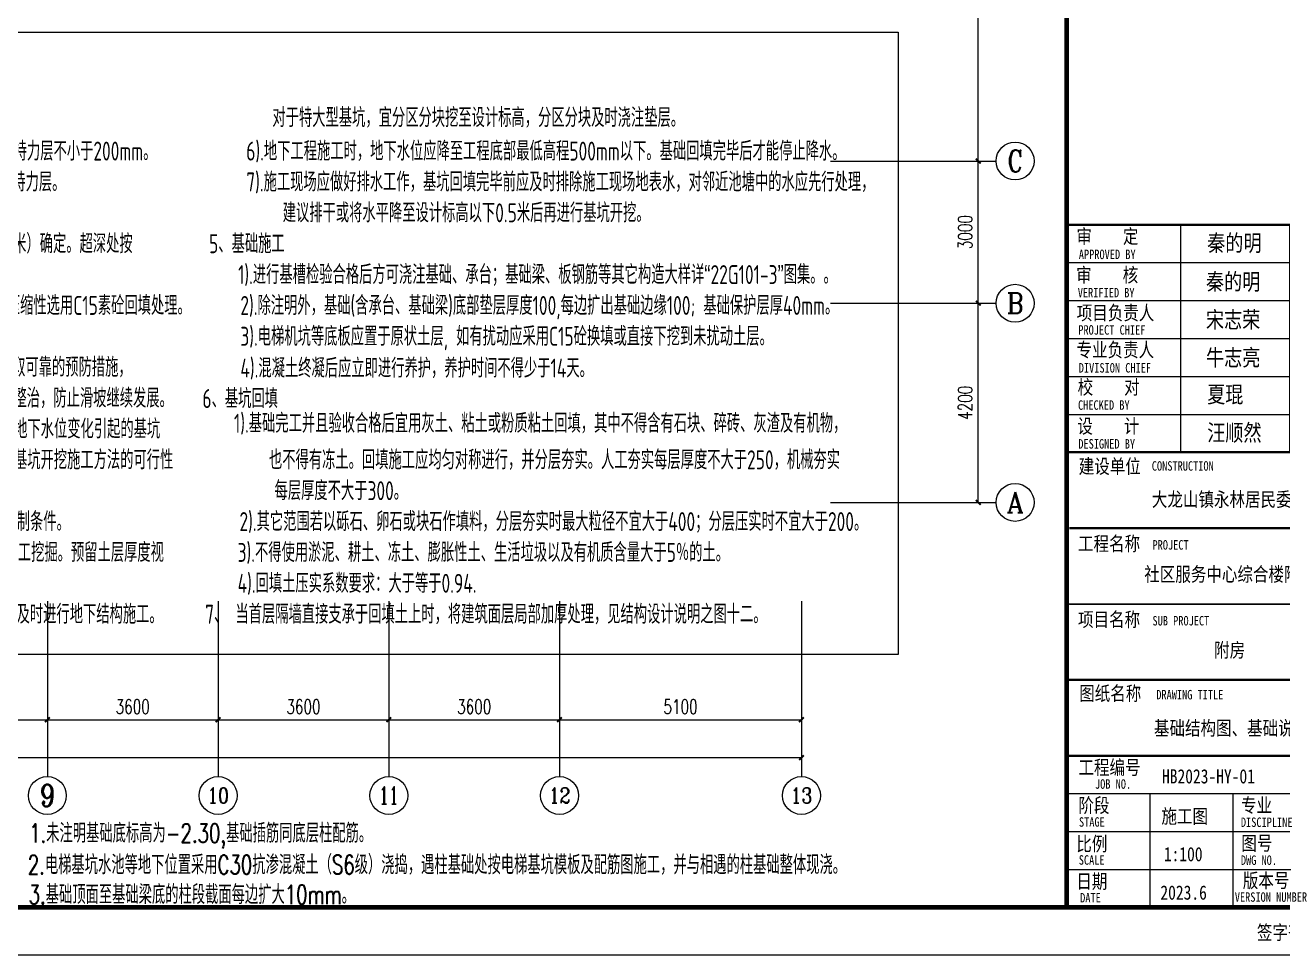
# Model space of a CAD drawing. Extents: x 1051052 to 1482120, y -981644 to -673261.
# Drawn here: x 1126256 to 1152774, y -870229 to -850620 of the extents above; entities that cross this region are included whole.
import ezdxf
from ezdxf.enums import TextEntityAlignment as Align

# ---------------------------------------------------------------- set-up
doc = ezdxf.new("R2010")
doc.units = 0
doc.header["$LTSCALE"] = 1000
doc.header["$MEASUREMENT"] = 0
for name, color, linetype in [('AXIS', 3, 'Continuous'), ('AXIS_TEXT', 7, 'Continuous'), ('Q', 7, 'Continuous'), ('TK', 142, 'Continuous'), ('XM', 7, 'Continuous'), ('填充', 8, 'Continuous')]:
    doc.layers.add(name, color=color, linetype=linetype)
doc.layers.add('TEXT', color=7, linetype='Continuous', lineweight=25)
doc.styles.add('_TCH_AXIS', font='COMPLEX', dxfattribs={"bigfont": 'GBCBIG'})
doc.styles.add('_TCH_DIM_T3', font='SIMPLEX', dxfattribs={"width": 0.705882, "bigfont": 'GBCBIG'})
doc.styles.add('COMPLEX', font='COMPLEX')
doc.styles.add('HYZT1', font='', dxfattribs={"width": 0.8})
doc.styles.add('HYZT2', font='simhei_0.ttf', dxfattribs={"width": 0.8})
doc.styles.add('HZ1', font='txt.shx', dxfattribs={"width": 0.7, "bigfont": 'hztxt.shx'})
doc.styles.add('TSSD_Rein', font='Tssdeng.shx', dxfattribs={"width": 0.7, "bigfont": 'hztxt.shx'})
doc.styles.get('HYZT1').set_extended_font_data('SimSun')
doc.dimstyles.new('_TCH_ARCH&&100', dxfattribs={"dimtxt": 297.5, "dimasz": 100, "dimexe": 250, "dimexo": 300, "dimgap": 126.25, "dimtad": 1, "dimdec": 0, "dimzin": 0, "dimdsep": 46, "dimtxsty": '_TCH_DIM_T3', "dimblk": 'ARCHTICK', "dimcen": 0.09, "dimclrt": 7, "dimazin": 2, "dimtfac": 1, "dimtdec": 0, "dimtix": 1, "dimtmove": 2, "dimatfit": 3, "dimfxl": 0, "dimtolj": 1, "dimtzin": 0, "dimarcsym": 0})

# ---------------------------------------------------------------- blocks, each defined once
blk = doc.blocks.new('_ArchTick')
at = {"color": 0, "linetype": 'ByBlock', "const_width": 0.4}
blk.add_lwpolyline([(-0.5, -0.5), (0.5, 0.5)], dxfattribs=at)
blk = doc.blocks.new('*D484')
at = {"layer": 'AXIS', "color": 0, "lineweight": -2, "transparency": 16777216}
for p, q in [((1144852, -856486), (1146602, -856486)), ((1146352, -860686), (1146352, -856486)), ((1144852, -860686), (1146602, -860686))]:
    blk.add_line(p, q, dxfattribs=at)
at = {"layer": 'Defpoints', "color": 0, "transparency": 16777216}
for p in [(1143852, -856486), (1146352, -856486), (1143852, -860686)]:
    blk.add_point(p, dxfattribs=at)
at = {"layer": 'AXIS', "color": 0, "lineweight": -2, "transparency": 16777216, "xscale": 100, "yscale": 100, "zscale": 100}
for p, rotation in [((1146352, -856486), 90), ((1146352, -860686), 270)]:
    blk.add_blockref('_ArchTick', p, dxfattribs=dict(at, rotation=rotation))
at = {"layer": 'AXIS', "color": 7, "transparency": 16777216, "insert": (1146077, -858586), "char_height": 297.5, "attachment_point": 5, "rotation": 90, "style": '_TCH_DIM_T3'}
blk.add_mtext('\\A1;4200', dxfattribs=at)
blk = doc.blocks.new('*D485')
at = {"layer": 'AXIS', "color": 0, "lineweight": -2, "transparency": 16777216}
for p, q in [((1144852, -853486), (1146602, -853486)), ((1146352, -856486), (1146352, -853486)), ((1144852, -856486), (1146602, -856486))]:
    blk.add_line(p, q, dxfattribs=at)
at = {"layer": 'Defpoints', "color": 0, "transparency": 16777216}
for p in [(1143852, -853486), (1146352, -853486), (1143852, -856486)]:
    blk.add_point(p, dxfattribs=at)
at = {"layer": 'AXIS', "color": 0, "lineweight": -2, "transparency": 16777216, "xscale": 100, "yscale": 100, "zscale": 100}
for p, rotation in [((1146352, -853486), 90), ((1146352, -856486), 270)]:
    blk.add_blockref('_ArchTick', p, dxfattribs=dict(at, rotation=rotation))
at = {"layer": 'AXIS', "color": 7, "transparency": 16777216, "insert": (1146077, -854986), "char_height": 297.5, "attachment_point": 5, "rotation": 90, "style": '_TCH_DIM_T3'}
blk.add_mtext('\\A1;3000', dxfattribs=at)
blk = doc.blocks.new('*D486')
at = {"layer": 'AXIS', "color": 0, "lineweight": -2, "transparency": 16777216}
for p, q in [((1144852, -846286), (1146602, -846286)), ((1146352, -853486), (1146352, -846286)), ((1144852, -853486), (1146602, -853486))]:
    blk.add_line(p, q, dxfattribs=at)
at = {"layer": 'Defpoints', "color": 0, "transparency": 16777216}
for p in [(1143852, -846286), (1146352, -846286), (1143852, -853486)]:
    blk.add_point(p, dxfattribs=at)
at = {"layer": 'AXIS', "color": 0, "lineweight": -2, "transparency": 16777216, "xscale": 100, "yscale": 100, "zscale": 100}
for p, rotation in [((1146352, -846286), 90), ((1146352, -853486), 270)]:
    blk.add_blockref('_ArchTick', p, dxfattribs=dict(at, rotation=rotation))
at = {"layer": 'AXIS', "color": 7, "transparency": 16777216, "insert": (1146077, -849886), "char_height": 297.5, "attachment_point": 5, "rotation": 90, "style": '_TCH_DIM_T3'}
blk.add_mtext('\\A1;7200', dxfattribs=at)
blk = doc.blocks.new('*D502')
at = {"layer": 'AXIS', "color": 0, "lineweight": -2, "transparency": 16777216}
for p, q in [((1123124, -863770), (1123124, -865520)), ((1126724, -863770), (1126724, -865520)), ((1123124, -865270), (1126724, -865270))]:
    blk.add_line(p, q, dxfattribs=at)
at = {"layer": 'Defpoints', "color": 0, "transparency": 16777216}
for p in [(1123124, -862770), (1126724, -862770), (1126724, -865270)]:
    blk.add_point(p, dxfattribs=at)
at = {"layer": 'AXIS', "color": 0, "lineweight": -2, "transparency": 16777216, "xscale": 100, "yscale": 100, "zscale": 100, "rotation": 180}
blk.add_blockref('_ArchTick', (1123124, -865270), dxfattribs=at)
at = {"layer": 'AXIS', "color": 0, "lineweight": -2, "transparency": 16777216, "xscale": 100, "yscale": 100, "zscale": 100}
blk.add_blockref('_ArchTick', (1126724, -865270), dxfattribs=at)
at = {"layer": 'AXIS', "color": 7, "transparency": 16777216, "insert": (1124924, -864995), "char_height": 297.5, "attachment_point": 5, "style": '_TCH_DIM_T3'}
blk.add_mtext('\\A1;3600', dxfattribs=at)
blk = doc.blocks.new('*D503')
at = {"layer": 'AXIS', "color": 0, "lineweight": -2, "transparency": 16777216}
for p, q in [((1126724, -863770), (1126724, -865520)), ((1130324, -863770), (1130324, -865520)), ((1126724, -865270), (1130324, -865270))]:
    blk.add_line(p, q, dxfattribs=at)
at = {"layer": 'Defpoints', "color": 0, "transparency": 16777216}
for p in [(1126724, -862770), (1130324, -862770), (1130324, -865270)]:
    blk.add_point(p, dxfattribs=at)
at = {"layer": 'AXIS', "color": 0, "lineweight": -2, "transparency": 16777216, "xscale": 100, "yscale": 100, "zscale": 100, "rotation": 180}
blk.add_blockref('_ArchTick', (1126724, -865270), dxfattribs=at)
at = {"layer": 'AXIS', "color": 0, "lineweight": -2, "transparency": 16777216, "xscale": 100, "yscale": 100, "zscale": 100}
blk.add_blockref('_ArchTick', (1130324, -865270), dxfattribs=at)
at = {"layer": 'AXIS', "color": 7, "transparency": 16777216, "insert": (1128524, -864995), "char_height": 297.5, "attachment_point": 5, "style": '_TCH_DIM_T3'}
blk.add_mtext('\\A1;3600', dxfattribs=at)
blk = doc.blocks.new('*D504')
at = {"layer": 'AXIS', "color": 0, "lineweight": -2, "transparency": 16777216}
for p, q in [((1130324, -863770), (1130324, -865520)), ((1133924, -863770), (1133924, -865520)), ((1130324, -865270), (1133924, -865270))]:
    blk.add_line(p, q, dxfattribs=at)
at = {"layer": 'Defpoints', "color": 0, "transparency": 16777216}
for p in [(1130324, -862770), (1133924, -862770), (1133924, -865270)]:
    blk.add_point(p, dxfattribs=at)
at = {"layer": 'AXIS', "color": 0, "lineweight": -2, "transparency": 16777216, "xscale": 100, "yscale": 100, "zscale": 100, "rotation": 180}
blk.add_blockref('_ArchTick', (1130324, -865270), dxfattribs=at)
at = {"layer": 'AXIS', "color": 0, "lineweight": -2, "transparency": 16777216, "xscale": 100, "yscale": 100, "zscale": 100}
blk.add_blockref('_ArchTick', (1133924, -865270), dxfattribs=at)
at = {"layer": 'AXIS', "color": 7, "transparency": 16777216, "insert": (1132124, -864995), "char_height": 297.5, "attachment_point": 5, "style": '_TCH_DIM_T3'}
blk.add_mtext('\\A1;3600', dxfattribs=at)
blk = doc.blocks.new('*D505')
at = {"layer": 'AXIS', "color": 0, "lineweight": -2, "transparency": 16777216}
for p, q in [((1133924, -863770), (1133924, -865520)), ((1137524, -863770), (1137524, -865520)), ((1133924, -865270), (1137524, -865270))]:
    blk.add_line(p, q, dxfattribs=at)
at = {"layer": 'Defpoints', "color": 0, "transparency": 16777216}
for p in [(1133924, -862770), (1137524, -862770), (1137524, -865270)]:
    blk.add_point(p, dxfattribs=at)
at = {"layer": 'AXIS', "color": 0, "lineweight": -2, "transparency": 16777216, "xscale": 100, "yscale": 100, "zscale": 100, "rotation": 180}
blk.add_blockref('_ArchTick', (1133924, -865270), dxfattribs=at)
at = {"layer": 'AXIS', "color": 0, "lineweight": -2, "transparency": 16777216, "xscale": 100, "yscale": 100, "zscale": 100}
blk.add_blockref('_ArchTick', (1137524, -865270), dxfattribs=at)
at = {"layer": 'AXIS', "color": 7, "transparency": 16777216, "insert": (1135724, -864995), "char_height": 297.5, "attachment_point": 5, "style": '_TCH_DIM_T3'}
blk.add_mtext('\\A1;3600', dxfattribs=at)
blk = doc.blocks.new('*D506')
at = {"layer": 'AXIS', "color": 0, "lineweight": -2, "transparency": 16777216}
for p, q in [((1103724, -864570), (1103724, -866320)), ((1142624, -864570), (1142624, -866320)), ((1103724, -866070), (1142624, -866070))]:
    blk.add_line(p, q, dxfattribs=at)
at = {"layer": 'Defpoints', "color": 0, "transparency": 16777216}
for p in [(1103724, -862770), (1142624, -862770), (1142624, -866070)]:
    blk.add_point(p, dxfattribs=at)
at = {"layer": 'AXIS', "color": 0, "lineweight": -2, "transparency": 16777216, "xscale": 100, "yscale": 100, "zscale": 100, "rotation": 180}
blk.add_blockref('_ArchTick', (1103724, -866070), dxfattribs=at)
at = {"layer": 'AXIS', "color": 0, "lineweight": -2, "transparency": 16777216, "xscale": 100, "yscale": 100, "zscale": 100}
blk.add_blockref('_ArchTick', (1142624, -866070), dxfattribs=at)
at = {"layer": 'AXIS', "color": 7, "transparency": 16777216, "insert": (1123174, -865795), "char_height": 297.5, "attachment_point": 5, "style": '_TCH_DIM_T3'}
blk.add_mtext('\\A1;38900', dxfattribs=at)
blk = doc.blocks.new('_AXISO')
blk.add_circle((0, 0), 0.5)
at = {"layer": 'AXIS_TEXT', "style": 'COMPLEX', "width": 1.041667}
blk.add_attdef('A', text='', height=0.56, dxfattribs=at).set_placement((-0.25, -0.28), (0.25, -0.28), align=Align.FIT)
blk = doc.blocks.new('*D510')
at = {"layer": 'AXIS', "color": 0, "lineweight": -2, "transparency": 16777216}
for p, q in [((1137524, -863770), (1137524, -865520)), ((1142624, -863770), (1142624, -865520)), ((1137524, -865270), (1142624, -865270))]:
    blk.add_line(p, q, dxfattribs=at)
at = {"layer": 'Defpoints', "color": 0, "transparency": 16777216}
for p in [(1137524, -862770), (1142624, -863261), (1142624, -865270)]:
    blk.add_point(p, dxfattribs=at)
at = {"layer": 'AXIS', "color": 0, "lineweight": -2, "transparency": 16777216, "xscale": 100, "yscale": 100, "zscale": 100, "rotation": 180}
blk.add_blockref('_ArchTick', (1137524, -865270), dxfattribs=at)
at = {"layer": 'AXIS', "color": 0, "lineweight": -2, "transparency": 16777216, "xscale": 100, "yscale": 100, "zscale": 100}
blk.add_blockref('_ArchTick', (1142624, -865270), dxfattribs=at)
at = {"layer": 'AXIS', "color": 7, "transparency": 16777216, "insert": (1140074, -864995), "char_height": 297.5, "attachment_point": 5, "style": '_TCH_DIM_T3'}
blk.add_mtext('\\A1;5100', dxfattribs=at)
blk = doc.blocks.new('A$C05385F37')
at = {"layer": 'TK'}
h = blk.add_hatch(color=256, dxfattribs=at)
h.paths.add_polyline_path([(-4400, -1600), (-7400, -1600), (-7400, -4600), (-4400, -4600)])
h.paths.add_polyline_path([(-4550, -3150), (-4550, -4450), (-5850, -4450), (-5850, -3450), (-5550, -3450), (-5550, -3150)], flags=16)
h.paths.add_polyline_path([(-4550, -3050), (-5550, -3050), (-5550, -2750), (-5850, -2750), (-5850, -1750), (-4550, -1750)], flags=16)
h.paths.add_polyline_path([(-4730, -3563), (-4801, -3634), (-5013, -3422), (-5154, -3563), (-4943, -3775), (-5225, -4058), (-5437, -3846), (-5578, -3987), (-5366, -4199), (-5437, -4270), (-5720, -3987), (-5437, -3704), (-5225, -3917), (-5084, -3775), (-5296, -3563), (-5013, -3280)], flags=0)
h.paths.add_polyline_path([(-5013, -2920), (-5296, -2637), (-5084, -2425), (-5225, -2283), (-5437, -2496), (-5720, -2213), (-5437, -1930), (-5366, -2001), (-5578, -2213), (-5437, -2354), (-5225, -2142), (-4943, -2425), (-5154, -2637), (-5013, -2778), (-4801, -2566), (-4730, -2637)], flags=0)
h.paths.add_polyline_path([(-5650, -3150), (-5650, -3350), (-5850, -3350), (-5850, -3150)], flags=16)
h.paths.add_polyline_path([(-5650, -3050), (-5850, -3050), (-5850, -2850), (-5650, -2850)], flags=16)
h.paths.add_polyline_path([(-5950, -3150), (-5950, -3350), (-6150, -3350), (-6150, -3150)], flags=16)
h.paths.add_polyline_path([(-5950, -3050), (-6150, -3050), (-6150, -2850), (-5950, -2850)], flags=16)
h.paths.add_polyline_path([(-5950, -3450), (-5950, -4450), (-7250, -4450), (-7250, -3150), (-6250, -3150), (-6250, -3450)], flags=16)
h.paths.add_polyline_path([(-5950, -2750), (-6250, -2750), (-6250, -3050), (-7250, -3050), (-7250, -1750), (-5950, -1750)], flags=16)
h.paths.add_polyline_path([(-6080, -3987), (-6363, -4270), (-6434, -4199), (-6222, -3987), (-6363, -3846), (-6575, -4058), (-6857, -3775), (-6646, -3563), (-6787, -3422), (-6999, -3634), (-7070, -3563), (-6787, -3280), (-6504, -3563), (-6716, -3775), (-6575, -3917), (-6363, -3704)], flags=0)
h.paths.add_polyline_path([(-6080, -2213), (-6363, -2496), (-6575, -2283), (-6716, -2425), (-6504, -2637), (-6787, -2920), (-7070, -2637), (-6999, -2566), (-6787, -2778), (-6646, -2637), (-6857, -2425), (-6575, -2142), (-6363, -2354), (-6222, -2213), (-6434, -2001), (-6363, -1930)], flags=0)
for points in [[(-6575, -2283), (-6363, -2496), (-6080, -2213), (-6363, -1930), (-6434, -2001), (-6222, -2213), (-6363, -2354), (-6575, -2142), (-6857, -2425), (-6646, -2637), (-6787, -2778), (-6999, -2566), (-7070, -2637), (-6787, -2920), (-6504, -2637), (-6716, -2425)], [(-5084, -2425), (-5296, -2637), (-5013, -2920), (-4730, -2637), (-4801, -2566), (-5013, -2778), (-5154, -2637), (-4943, -2425), (-5225, -2142), (-5437, -2354), (-5578, -2213), (-5366, -2001), (-5437, -1930), (-5720, -2213), (-5437, -2496), (-5225, -2283)], [(-6716, -3775), (-6504, -3563), (-6787, -3280), (-7070, -3563), (-6999, -3634), (-6787, -3422), (-6646, -3563), (-6857, -3775), (-6575, -4058), (-6363, -3846), (-6222, -3987), (-6434, -4199), (-6363, -4270), (-6080, -3987), (-6363, -3704), (-6575, -3917)], [(-5225, -3917), (-5437, -3704), (-5720, -3987), (-5437, -4270), (-5366, -4199), (-5578, -3987), (-5437, -3846), (-5225, -4058), (-4943, -3775), (-5154, -3563), (-5013, -3422), (-4801, -3634), (-4730, -3563), (-5013, -3280), (-5296, -3563), (-5084, -3775)]]:
    blk.add_hatch(color=256, dxfattribs=at).paths.add_polyline_path(points)
for p, q in [((-8000, -1000), (-1000, -1000)), ((-1000, -1000), (-1000, -26100)), ((-5950, -1750), (-5950, -2750)), ((-5850, -1750), (-5850, -2750)), ((-5950, -2850), (-5950, -3050)), ((-5850, -2850), (-5850, -3050)), ((-7250, -3050), (-6250, -3050)), ((-7250, -3150), (-6250, -3150)), ((-6150, -3050), (-5950, -3050)), ((-6150, -3150), (-5950, -3150)), ((-5950, -3150), (-5950, -3350)), ((-5850, -3050), (-5650, -3050)), ((-5850, -3150), (-5650, -3150)), ((-5850, -3150), (-5850, -3350)), ((-5550, -3050), (-4550, -3050)), ((-5550, -3150), (-4550, -3150)), ((-5950, -3450), (-5950, -4450)), ((-5850, -3450), (-5850, -4450)), ((-8000, -14800), (-1000, -14800)), ((-8000, -26600), (-1000, -26600)), ((-1000, -26600), (-8000, -26600)), ((-8000, -26600), (-1000, -26600)), ((-8000, -26600), (-2830, -26600)), ((-8000, -26600), (-1000, -26600)), ((-8000, -26600), (-1000, -26600)), ((-8000, -26600), (-1000, -26600)), ((-5600, -26600), (-5600, -31400)), ((-3300, -26600), (-3300, -31400)), ((-8000, -27400), (-1000, -27400)), ((-8000, -28200), (-1000, -28200)), ((-8000, -29000), (-1000, -29000)), ((-8000, -29800), (-1000, -29800)), ((-8000, -30600), (-1000, -30600)), ((-8000, -31400), (-1000, -31400)), ((-8000, -31400), (-1000, -31400)), ((-8000, -31400), (-1000, -31400)), ((-8000, -31400), (-1000, -31400)), ((-1000, -34600), (-8000, -34600)), ((-7944, -34600), (-1000, -34600)), ((-8000, -36200), (-1000, -36200)), ((-8000, -36200), (-1000, -36200)), ((-1000, -36200), (-8000, -36200)), ((-8000, -36200), (-1000, -36200)), ((-8000, -36200), (-2830, -36200)), ((-8000, -36200), (-1000, -36200)), ((-8000, -36200), (-1000, -36200)), ((-8000, -38600), (-1000, -38600)), ((-8000, -38600), (-1000, -38600)), ((-6250, -38600), (-6250, -41000)), ((-4500, -38600), (-4500, -41000)), ((-2750, -38600), (-2750, -41000)), ((-8000, -39400), (-1000, -39400)), ((-8000, -40200), (-1000, -40200))]:
    blk.add_line(p, q, dxfattribs=at)
for points, const_width in [([(-8000, -1000), (-8000, -41000)], 100), ([(-8000, -14800), (-1000, -14800)], 50), ([(-1000, -18400), (-8000, -18400)], 50), ([(-1000, -20000), (-8000, -20000)], 50), ([(-8000, -26600), (-1000, -26600)], 50), ([(-1000, -26600), (-8000, -26600)], 50), ([(-1000, -26600), (-7944, -26600)], 50), ([(-8000, -31400), (-1000, -31400)], 50), ([(-1000, -31400), (-8000, -31400)], 50), ([(-1000, -31400), (-8000, -31400)], 50), ([(-1000, -33000), (-7944, -33000)], 50), ([(-8000, -36200), (-1000, -36200)], 50), ([(-7944, -36200), (-1000, -36200)], 50), ([(-8000, -37800), (-1000, -37800)], 50)]:
    blk.add_lwpolyline(points, dxfattribs=dict(at, const_width=const_width))
for points in [[(-7400, -4600), (-4400, -4600), (-4400, -1600), (-7400, -1600)], [(-6504, -2637), (-6787, -2920), (-7070, -2637), (-6999, -2566), (-6787, -2778), (-6646, -2637), (-6857, -2425), (-6575, -2142), (-6363, -2354), (-6222, -2213), (-6434, -2001), (-6363, -1930), (-6080, -2213), (-6363, -2496), (-6575, -2283), (-6716, -2425)], [(-5296, -2637), (-5013, -2920), (-4730, -2637), (-4801, -2566), (-5013, -2778), (-5154, -2637), (-4943, -2425), (-5225, -2142), (-5437, -2354), (-5578, -2213), (-5366, -2001), (-5437, -1930), (-5720, -2213), (-5437, -2496), (-5225, -2283), (-5084, -2425)], [(-6504, -3563), (-6787, -3280), (-7070, -3563), (-6999, -3634), (-6787, -3422), (-6646, -3563), (-6857, -3775), (-6575, -4058), (-6363, -3846), (-6222, -3987), (-6434, -4199), (-6363, -4270), (-6080, -3987), (-6363, -3704), (-6575, -3917), (-6716, -3775)], [(-5296, -3563), (-5013, -3280), (-4730, -3563), (-4801, -3634), (-5013, -3422), (-5154, -3563), (-4943, -3775), (-5225, -4058), (-5437, -3846), (-5578, -3987), (-5366, -4199), (-5437, -4270), (-5720, -3987), (-5437, -3704), (-5225, -3917), (-5084, -3775)]]:
    blk.add_lwpolyline(points, close=True, dxfattribs=at)
for points in [[(-5950, -1750), (-7250, -1750), (-7250, -3050)], [(-4550, -3050), (-4550, -1750), (-5850, -1750)], [(-5950, -2750), (-6250, -2750), (-6250, -3050)], [(-5950, -2850), (-6150, -2850), (-6150, -3050)], [(-5550, -3050), (-5550, -2750), (-5850, -2750)], [(-5650, -3050), (-5650, -2850), (-5850, -2850)], [(-7250, -3150), (-7250, -4450), (-5950, -4450)], [(-6250, -3150), (-6250, -3450), (-5950, -3450)], [(-6150, -3150), (-6150, -3350), (-5950, -3350)], [(-5850, -4450), (-4550, -4450), (-4550, -3150)], [(-5850, -3350), (-5650, -3350), (-5650, -3150)], [(-5850, -3450), (-5550, -3450), (-5550, -3150)]]:
    blk.add_lwpolyline(points, dxfattribs=at)
at = {"layer": 'TK', "style": 'HYZT2', "width": 0.99}
blk.add_text('Zhongsheng Hongyu Construction Technology Co.,Ltd.', height=350, rotation=270, dxfattribs=at).set_placement((-3530, -1814))
at = {"layer": 'TK'}
for s, height, style, width, p in [('中', 600, 'HYZT2', 1.05, (-2778, -2366)), ('盛', 600, 'HYZT2', 1.05, (-2778, -3515)), ('弘', 600, 'HYZT2', 1.05, (-2778, -4559)), ('宇', 600, 'HYZT2', 1.05, (-2778, -5708)), ('工程设计资质证书编号', 250, 'HYZT1', 0.8, (-7346, -5574)), ('建', 600, 'HYZT2', 1.05, (-2778, -6696)), ('设', 600, 'HYZT2', 1.05, (-2778, -7687)), ('科', 600, 'HYZT2', 1.05, (-2778, -8702)), ('技', 600, 'HYZT2', 1.05, (-2778, -9744)), ('有', 600, 'HYZT2', 1.05, (-2778, -10833)), ('限', 600, 'HYZT2', 1.05, (-2778, -11880)), ('公', 600, 'HYZT2', 1.05, (-2778, -13003)), ('司', 600, 'HYZT2', 1.05, (-2778, -14115)), ('备注', 300, 'HYZT1', 0.8, (-7763, -15187)), ('NOTE', 200, 'HYZT1', 0.8, (-6902, -15171)), ('*本图经施工图审查机构及消防审批部门审查合格方可用于施工，', 200, 'HYZT1', 0.8, (-7826, -15644)), ('版权属中盛弘宇建设科技有限公司所有，未经书面许可，不得擅', 200, 'HYZT1', 0.8, (-7826, -16019)), ('自使用、更改和复制等其他用途。', 200, 'HYZT1', 0.8, (-7826, -16394)), ('This drawing can only be used for construction after being ', 196, 'HYZT1', 0.8, (-7842, -16750)), ('examined to be qualified and approved by Drawing Appraisal ', 196, 'HYZT1', 0.8, (-7842, -17066)), ('Unit & Fire Control Committee. The copyright belongs to zh', 196, 'HYZT1', 0.8, (-7842, -17365)), ('ongsheng hongyu construction technology co., LTD. Without ', 196, 'HYZT1', 0.8, (-7842, -17665)), ("written permission, it's prohibited to use，change or copy ", 196, 'HYZT1', 0.8, (-7842, -17921)), ('the drawing for other purposes.', 196, 'HYZT1', 0.8, (-7842, -18248)), ('合作设计单位', 300, 'HYZT1', 0.8, (-7852, -18825)), ('CO-OPERATED WITH', 200, 'HYZT1', 0.8, (-5665, -18809)), ('说明', 300, 'HYZT1', 0.8, (-7751, -20445)), ('EXPLAIN', 200, 'HYZT1', 0.8, (-6948, -20388)), ('审    定  ', 300, 'HYZT1', 0.8, (-7796, -26996)), ('APPROVED BY', 200, 'HYZT1', 0.8, (-7745, -27326)), ('审    核  ', 300, 'HYZT1', 0.8, (-7801, -27810)), ('VERIFIED BY', 200, 'HYZT1', 0.8, (-7767, -28134)), ('项目负责人', 300, 'HYZT1', 0.8, (-7790, -28609)), ('PROJECT CHIEF', 200, 'HYZT1', 0.8, (-7756, -28919)), ('专业负责人', 300, 'HYZT1', 0.8, (-7794, -29388)), ('DIVISION CHIEF', 200, 'HYZT1', 0.8, (-7746, -29719)), ('校    对 ', 300, 'HYZT1', 0.8, (-7770, -30176)), ('CHECKED BY', 200, 'HYZT1', 0.8, (-7762, -30504)), ('设    计 ', 300, 'HYZT1', 0.8, (-7776, -30998)), ('DESIGNED BY', 200, 'HYZT1', 0.8, (-7756, -31322)), ('建设单位', 300, 'HYZT1', 0.8, (-7747, -31846)), ('CONSTRUCTION', 200, 'HYZT1', 0.8, (-6206, -31788)), ('工程名称', 300, 'HYZT1', 0.8, (-7762, -33477)), ('PROJECT', 200, 'HYZT1', 0.8, (-6192, -33453)), ('项目名称', 300, 'HYZT1', 0.8, (-7762, -35077)), ('SUB PROJECT', 200, 'HYZT1', 0.8, (-6192, -35053)), ('图纸名称', 300, 'HYZT1', 0.8, (-7737, -36636)), ('DRAWING TITLE', 200, 'HYZT1', 0.8, (-6112, -36612)), ('工程编号', 300, 'HYZT1', 0.8, (-7753, -38197)), ('JOB NO.', 200, 'HYZT1', 0.8, (-7404, -38497)), ('阶段', 300, 'HYZT1', 0.8, (-7753, -38997)), ('专业', 300, 'HYZT1', 0.8, (-4325, -38995)), ('STAGE', 200, 'HYZT1', 0.8, (-7742, -39297)), ('DISCIPLINE', 200, 'HYZT1', 0.8, (-4328, -39303)), ('比例', 300, 'HYZT1', 0.8, (-7798, -39809)), ('图号', 300, 'HYZT1', 0.8, (-4317, -39795)), ('SCALE', 200, 'HYZT1', 0.8, (-7746, -40099)), ('DWG NO.', 200, 'HYZT1', 0.8, (-4328, -40103)), ('日期', 300, 'HYZT1', 0.8, (-7798, -40600)), ('版本号', 300, 'HYZT1', 0.8, (-4287, -40582)), ('DATE', 200, 'HYZT1', 0.8, (-7717, -40895)), ('VERSION NUMBER', 200, 'HYZT1', 0.8, (-4456, -40881)), ('签字齐全  盖章有效', 300, 'HYZT1', 0.8, (-3990, -41678))]:
    blk.add_text(s, height=height, dxfattribs=dict(at, style=style, width=width)).set_placement(p)
at = {"layer": 'TK', "style": 'HYZT1', "width": 0.8}
for s, p in [('建筑甲级:A113007169', (-5922, -5945)), ('园林甲级:A113007169', (-5915, -6355)), ('规划乙级:城规142010', (-5911, -6757)), ('市政乙级:A213007166', (-5915, -7209)), ('人防乙级:A213007166', (-5915, -7621))]:
    blk.add_text(s, height=250, dxfattribs=at).set_placement(p, align=Align.MIDDLE_CENTER)
blk = doc.blocks.new('A2K')
at = {"layer": 'TK'}
blk.add_lwpolyline([(0, 0), (59400, 0), (59400, 42000), (0, 42000)], close=True, dxfattribs=at)
at = {"layer": 'TK', "const_width": 100}
blk.add_lwpolyline([(2500, 1000), (58400, 1000), (58400, 41000), (2500, 41000)], close=True, dxfattribs=at)
at = {"color": 4}
blk.add_blockref('A$C05385F37', (59400, 42000), dxfattribs=at)
at = {"layer": 'Q', "style": 'HYZT1', "width": 0.8}
for s, p in [('秦的明', (54362, 14839)), ('秦的明', (54336, 14023)), ('宋志荣', (54336, 13223)), ('牛志亮', (54336, 12423)), ('夏琨', (54362, 11646)), ('汪顺然', (54362, 10839))]:
    blk.add_text(s, height=350, dxfattribs=at).set_placement(p)
at = {"layer": 'XM', "style": 'HYZT1', "width": 0.8}
for s, p in [('大龙山镇永林居民委员会 ', (55077, 9607)), ('社区服务中心综合楼附房', (54835, 8028)), ('附房', (54835, 6428))]:
    blk.add_text(s, height=300, dxfattribs=at).set_placement(p, align=Align.MIDDLE_CENTER)
for s, p in [('HB2023-HY-01', (53409, 3616)), ('施工图', (53397, 2774)), ('1:100', (53448, 1974)), ('2023.6', (53375, 1164))]:
    blk.add_text(s, height=300, dxfattribs=at).set_placement(p)

msp = doc.modelspace()

# ---------------------------------------------------------------- linework, layer by layer
at = {"layer": 'AXIS'}
for p, q in [((1143236.14, -853486.083), (1146729.07, -853486.083)), ((1143236.14, -856486.083), (1146729.07, -856486.083)), ((1143236.14, -860686.083), (1146729.07, -860686.083)), ((1126723.728, -862769.816), (1126723.728, -866468.476)), ((1130323.728, -862769.816), (1130323.728, -866468.476)), ((1133923.728, -862769.816), (1133923.728, -866468.476)), ((1137523.728, -862769.816), (1137523.728, -866468.476)), ((1142623.728, -862769.816), (1142623.728, -866468.476))]:
    msp.add_line(p, q, dxfattribs=at)
at = {"layer": 'TEXT'}
msp.add_lwpolyline([(1115518.706, -850768.891), (1144665.777, -850768.891), (1144665.777, -863894.987), (1115518.706, -863894.987)], close=True, dxfattribs=at)

# ---------------------------------------------------------------- block references
at = {"layer": 'AXIS'}
ref = msp.add_blockref('_AXISO', (1147129.07, -853486.083), dxfattribs=dict(at, xscale=800, yscale=800, zscale=800))
ref.add_attrib('A', 'C', dxfattribs={"layer": 'AXIS_TEXT', "height": 455.691, "style": '_TCH_AXIS'}).set_placement((1146966.323, -853713.928), (1147291.817, -853713.928), align=Align.FIT)
ref = msp.add_blockref('_AXISO', (1147129.07, -856486.083), dxfattribs=dict(at, xscale=800, yscale=800, zscale=800))
ref.add_attrib('A', 'B', dxfattribs={"layer": 'AXIS_TEXT', "height": 435.257, "style": '_TCH_AXIS'}).set_placement((1146952.894, -856703.711), (1147305.245, -856703.711), align=Align.FIT)
ref = msp.add_blockref('_AXISO', (1147129.07, -860686.083), dxfattribs=dict(at, xscale=800, yscale=800, zscale=800))
ref.add_attrib('A', 'A', dxfattribs={"layer": 'AXIS_TEXT', "height": 425.184, "style": '_TCH_AXIS'}).set_placement((1146946.848, -860898.675), (1147311.292, -860898.675), align=Align.FIT)
ref = msp.add_blockref('_AXISO', (1126723.728, -866868.476), dxfattribs=dict(at, xscale=800, yscale=800, zscale=800))
ref.add_attrib('A', '9', dxfattribs={"layer": 'AXIS_TEXT', "height": 465.948, "style": '_TCH_AXIS'}).set_placement((1126568.412, -867101.45), (1126879.044, -867101.45), align=Align.FIT)
ref = msp.add_blockref('_AXISO', (1130323.728, -866868.476), dxfattribs=dict(at, xscale=800, yscale=800, zscale=800))
ref.add_attrib('A', '10', dxfattribs={"layer": 'AXIS_TEXT', "height": 328.4455, "style": '_TCH_AXIS'}).set_placement((1130096.944, -867032.699), (1130550.512, -867032.699), align=Align.FIT)
ref = msp.add_blockref('_AXISO', (1133923.728, -866868.476), dxfattribs=dict(at, xscale=800, yscale=800, zscale=800))
ref.add_attrib('A', '11', dxfattribs={"layer": 'AXIS_TEXT', "height": 368.7626, "style": '_TCH_AXIS'}).set_placement((1133713.007, -867052.858), (1134134.45, -867052.858), align=Align.FIT)
ref = msp.add_blockref('_AXISO', (1137523.728, -866868.476), dxfattribs=dict(at, xscale=800, yscale=800, zscale=800))
ref.add_attrib('A', '12', dxfattribs={"layer": 'AXIS_TEXT', "height": 328.4455, "style": '_TCH_AXIS'}).set_placement((1137296.944, -867032.699), (1137750.512, -867032.699), align=Align.FIT)
ref = msp.add_blockref('_AXISO', (1142623.728, -866868.476), dxfattribs=dict(at, xscale=800, yscale=800, zscale=800))
ref.add_attrib('A', '13', dxfattribs={"layer": 'AXIS_TEXT', "height": 328.4455, "style": '_TCH_AXIS'}).set_placement((1142396.944, -867032.699), (1142850.512, -867032.699), align=Align.FIT)
at = {"layer": '填充'}
msp.add_blockref('A2K', (1096816.779, -870229.077), dxfattribs=at)

# ---------------------------------------------------------------- texts
at = {"style": 'HZ1', "width": 0.7}
for s, p in [('1.未注明基础底标高为-2.30,基础插筋同底层柱配筋。', (1126339.912, -867862.199)), ('2.电梯基坑水池等地下位置采用C30抗渗混凝土（S6级）浇捣，遇柱基础处按电梯基坑模板及配筋图施工，并与相遇的柱基础整体现浇。', (1126312.319, -868528.426)), ('3.基础顶面至基础梁底的柱段截面每边扩大10mm。', (1126329.552, -869157.276))]:
    msp.add_text(s, height=400, dxfattribs=at).set_placement(p)
at = {"layer": 'TEXT', "style": 'TSSD_Rein', "width": 0.7}
for s, p in [('对于特大型基坑，宜分区分块挖至设计标高，分区分块及时浇注垫层。', (1131469.084, -852770.373)), ('1).基础持力层采用地质报告中第2层粉质粘土，fak=240KPa。基础底面进入持力层不小于200mm。', (1116311.015, -853476.419)), ('6).地下工程施工时，地下水位应降至工程底部最低高程500mm以下。基础回填完毕后才能停止降水。', (1130917.696, -853476.419)), ('2).未经检验查明以及不符合质量要求的压实填土，均不得作为建筑工程的地基持力层。', (1116384.094, -854127.579)), ('7).施工现场应做好排水工作，基坑回填完毕前应及时排除施工现场地表水，对邻近池塘中的水应先行处理，', (1130917.696, -854127.579)), ('建议排干或将水平降至设计标高以下0.5米后再进行基坑开挖。', (1131686.651, -854778.74)), ('2、基础类型:本工程采用独立基础。基础底部标高按绝对标高25.500米（-2.300米）确定。超深处按', (1115880.788, -855429.9)), ('5、基础施工', (1130133.602, -855429.9)), ('1).进行基槽检验合格后方可浇注基础、承台；基础梁、板钢筋等其它构造大样详“22G101-3”图集。。', (1130744.391, -856081.061)), ('3、开挖基槽时，不应扰动土的原状结构，如经扰动，应挖除扰动部分，根据土的压缩性选用C15素砼回填处理。', (1115880.788, -856732.221)), ('2).除注明外，基础(含承台、基础梁)底部垫层厚度100,每边扩出基础边缘100; 基础保护层厚40mm。', (1130793.879, -856732.221)), ('3).电梯机坑等底板应置于原状土层, 如有扰动应采用C15砼换填或直接下挖到未扰动土层。', (1130793.879, -857383.382)), ('1).在建设场区内，由于施工或其它因素的影响有可能形成滑坡的地段，必须采取可靠的预防措施，', (1116429.065, -858034.542)), ('4).混凝土终凝后应立即进行养护，养护时间不得少于14天。', (1130793.879, -858053.405)), ('防止产生滑坡。对具有发展趋势并威胁建筑物安全使用的滑坡，应该及早整治，防止滑坡继续发展。', (1117049.95, -858685.703)), ('6、基坑回填', (1129992.895, -858696.19)), ('2).基坑施工前应做好基坑开挖与支护的施工组织设计，充分考虑到基坑开挖与地下水位变化引起的基坑', (1116422.433, -859336.863)), ('1).基础完工并且验收合格后宜用灰土、粘土或粉质粘土回填，其中不得含有石块、碎砖、灰渣及有机物，', (1130658.381, -859217.118)), ('内外土体的变形及其对基础桩、邻近建筑物和周边环境的影响。同时确认基坑开挖施工方法的可行性', (1117059.723, -859988.024)), ('也不得有冻土。回填施工应均匀对称进行，并分层夯实。人工夯实每层厚度不大于250，机械夯实', (1131396.731, -859988.024)), ('每层厚度不大于300。', (1131514.006, -860639.184)), ('3).基坑开挖应严格按设计进行，不得超挖。基坑周围超载不得超过设计荷载限制条件。', (1116472.409, -861290.345)), ('2).其它范围若以砾石、卵石或块石作填料，分层夯实时最大粒径不宜大于400；分层压实时不宜大于200。', (1130774.813, -861290.345)), ('4).在采用机械开挖基坑时，在接近设计标高时必须预留一定厚度的土层使用人工挖掘。预留土层厚度视', (1116482.496, -861941.505)), ('3).不得使用淤泥、耕土、冻土、膨胀性土、生活垃圾以及有机质含量大于5％的土。', (1130735.362, -861941.505)), ('4).回填土压实系数要求：大于等于0.94.', (1130735.362, -862592.666)), ('5).土方开挖完成后应立即对基坑进行封闭，防止水浸和暴露，验槽合格后，应及时进行地下结构施工。', (1116462.596, -863243.826)), ('7、 当首层隔墙直接支承于回填土上时，将建筑面层局部加厚处理，见结构设计说明之图十二。', (1130051.644, -863243.826))]:
    msp.add_text(s, height=400, dxfattribs=at).set_placement(p)
at = {"layer": 'XM', "style": 'HYZT1', "width": 0.8}
msp.add_text('基础结构图、基础说明', height=300, dxfattribs=at).set_placement((1150056.004, -865597.217))

# ---------------------------------------------------------------- dimensions: what is measured, and where the dimension line sits
at = {"layer": 'AXIS'}
for p1, p2, distance, picture, middle in [((1143852.388, -853486.083), (1143852.388, -846286.083), -2500, '*D486', (1146077.388, -849886.083)), ((1143852.388, -856486.083), (1143852.388, -853486.083), -2500, '*D485', (1146077.388, -854986.083)), ((1143852.388, -860686.083), (1143852.388, -856486.083), -2500, '*D484', (1146077.388, -858586.083)), ((1103723.728, -862769.816), (1142623.728, -862769.816), -3300, '*D506', (1123173.728, -865794.816)), ((1123123.728, -862769.816), (1126723.728, -862769.816), -2500, '*D502', (1124923.728, -864994.816)), ((1126723.728, -862769.816), (1130323.728, -862769.816), -2500, '*D503', (1128523.728, -864994.816)), ((1130323.728, -862769.816), (1133923.728, -862769.816), -2500, '*D504', (1132123.728, -864994.816)), ((1133923.728, -862769.816), (1137523.728, -862769.816), -2500, '*D505', (1135723.728, -864994.816))]:
    dim = msp.add_aligned_dim(p1=p1, p2=p2, distance=distance, dimstyle='_TCH_ARCH&&100', dxfattribs=at)
    dim.commit()
    dim.dimension.update_dxf_attribs({"geometry": picture, "text_midpoint": middle})
dim = msp.add_linear_dim(base=(1142623.728, -865269.816), p1=(1137523.728, -862769.816), p2=(1142623.728, -863261.254), angle=180, dimstyle='_TCH_ARCH&&100', dxfattribs=at)
dim.commit()
dim.dimension.update_dxf_attribs({"geometry": '*D510', "text_midpoint": (1140073.728, -864994.816)})

doc.saveas('drawing.dxf')
